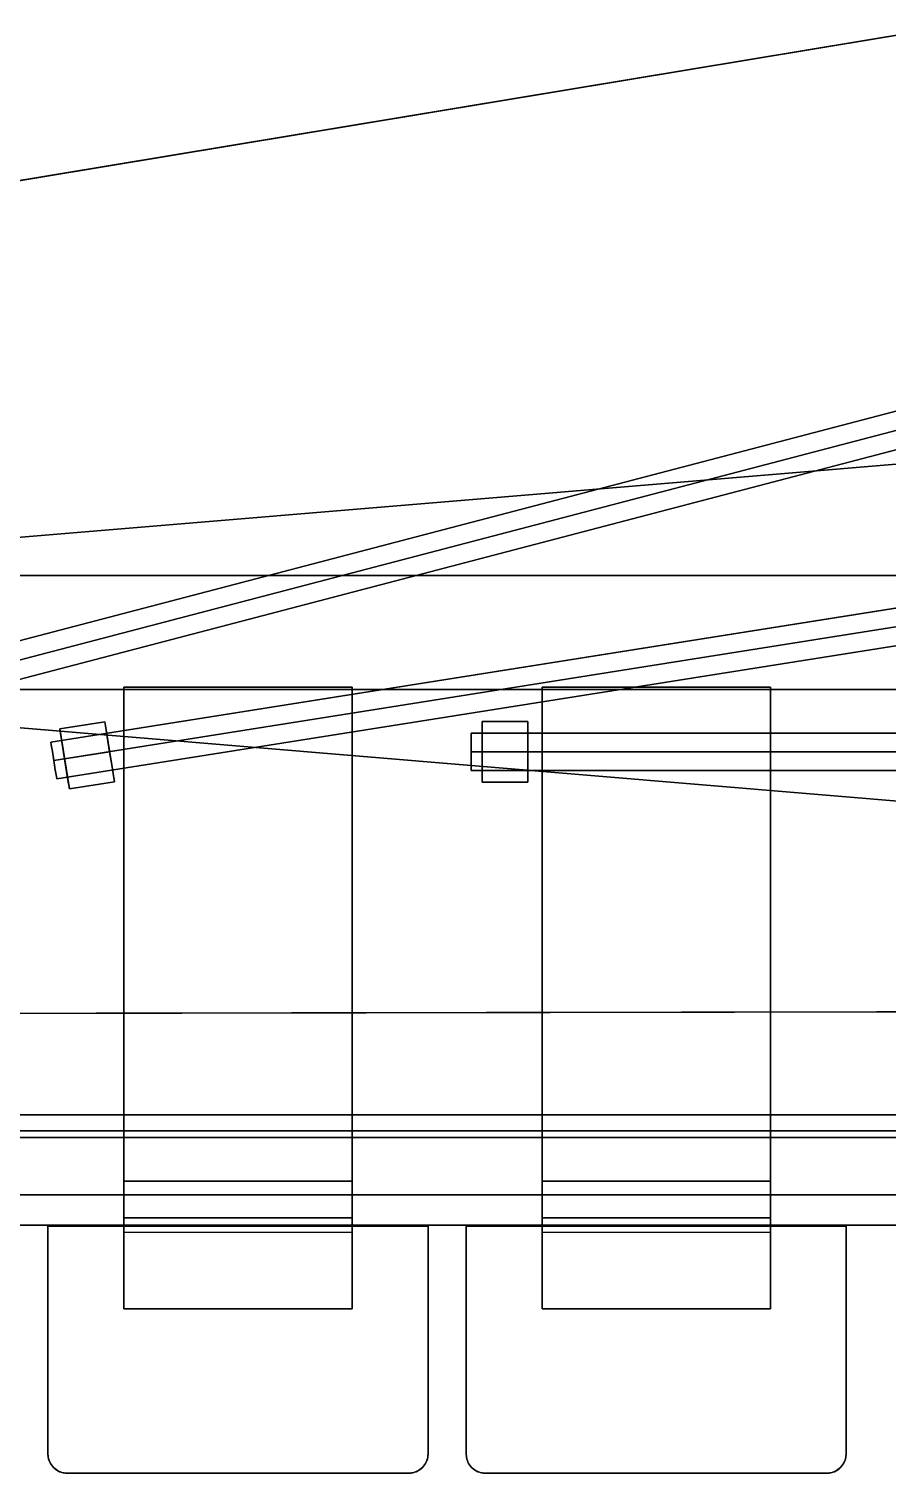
# Model space of a CAD drawing. Extents: x -1 to 1387, y -679 to 1.
# Drawn here: x 488.2 to 713.8, y -678.3 to -298.4 of the extents above; entities that cross this region are included whole.
import ezdxf

# ---------------------------------------------------------------- set-up
doc = ezdxf.new("R2010")
doc.units = 0
for name, color, linetype in [('PQ_200_2D', 1, 'Continuous'), ('PQ_200_3D', 1, 'Continuous'), ('PQ_204_2D', 7, 'Continuous'), ('PQ_BLUE_3D', 5, 'Continuous'), ('PQ_BRONZE_3D', 40, 'Continuous')]:
    doc.layers.add(name, color=color, linetype=linetype)

msp = doc.modelspace()

# ---------------------------------------------------------------- linework, layer by layer
at = {"layer": 'PQ_200_2D'}
for points in [[(679.2, -87.59), (77.93, -87.59, 0.414214), (0, -165.52), (0, -535.16, 0.414214), (77.93, -613.09), (787.27, -613.09, 0.118341), (809.04, -607.86), (844.02, -590.04), (1263.69, -590.04), (1263.69, -224.72), (901.45, -224.4, -0.152922), (873.35, -199.48), (831.24, -126.56), (813.31, -92.17)], [(493.24, -613.39), (493.24, -673.33, 0.414214), (498.23, -678.33), (588.15, -678.33, 0.414214), (593.14, -673.33), (593.14, -613.39)], [(603.13, -613.39), (603.13, -673.33, 0.414214), (608.13, -678.33), (698.04, -678.33, 0.414214), (703.03, -673.33), (703.03, -613.39)]]:
    msp.add_lwpolyline(points, format="xyb", dxfattribs=at)
at = {"layer": 'PQ_200_3D'}
for points in [[(1193.32, -590.04, 3), (1193.32, -224.4, 3), (384.13, -224.4, 3), (384.13, -590.04, 3)], [(1193.32, -230.39, 44.96), (1193.32, -584.04, 44.96), (384.13, -584.04, 44.96), (384.13, -230.39, 44.96)], [(967.74, -258.33, 900.08), (133.95, -396.78, 918.34), (133.62, -396.78, 903.35), (967.41, -258.33, 885.09)], [(365.41, -442.22, 898.5), (365.41, -442.22, 862.31), (963.99, -392.22, 848.89), (963.99, -392.22, 885.12)], [(375.41, -442.22, 853.03), (375.41, -472.22, 853.03), (952.22, -472.22, 784.3), (952.22, -442.22, 784.3)], [(375.41, -442.22, 853.03), (424.36, -442.22, 897.2), (958.1, -442.22, 833.6), (952.22, -442.22, 784.3)], [(365.41, -472.22, 898.5), (365.41, -472.22, 862.31), (963.99, -522.22, 848.89), (963.99, -522.22, 885.12)], [(375.41, -472.22, 853.03), (424.36, -472.22, 897.2), (958.1, -472.22, 833.6), (952.22, -472.22, 784.3)], [(513.22, -601.57, 20.15), (513.22, -471.57, 20.15), (573.22, -471.57, 20.15), (573.22, -601.57, 20.15)], [(513.22, -601.57, 20.15), (513.22, -601.57, 75.15), (513.22, -471.57, 75.15), (513.22, -471.57, 20.15)], [(573.22, -601.57, 20.15), (573.22, -471.57, 20.15), (573.22, -471.57, 75.15), (573.22, -601.57, 75.15)], [(623.11, -601.57, 20.15), (623.11, -471.57, 20.15), (683.11, -471.57, 20.15), (683.11, -601.57, 20.15)], [(623.11, -601.57, 20.15), (623.11, -601.57, 75.15), (623.11, -471.57, 75.15), (623.11, -471.57, 20.15)], [(683.11, -601.57, 20.15), (683.11, -471.57, 20.15), (683.11, -471.57, 75.15), (683.11, -601.57, 75.15)], [(147.37, -557.98, 918.05), (967.64, -556.53, 900.09), (967.31, -556.53, 885.09), (147.04, -557.98, 903.05)], [(1193.32, -590.04, 38.96), (1193.32, -590.04, 3), (384.13, -590.04, 3), (384.13, -590.04, 38.96)]]:
    msp.add_3dface(points, dxfattribs=at)
for points, invisible_edges in [([(133.62, -396.78, 903.35), (147.04, -557.98, 903.05), (967.31, -556.53, 885.09), (967.41, -258.33, 885.09)], 1), ([(133.95, -396.78, 918.34), (147.37, -557.98, 918.05), (967.64, -556.53, 900.09), (967.74, -258.33, 900.08)], 1), ([(1193.32, -584.04, 44.96), (1193.32, -585.6, 44.75), (384.13, -585.6, 44.75), (384.13, -584.04, 44.96)], 2), ([(1193.32, -585.6, 44.75), (1193.32, -587.04, 44.15), (384.13, -587.04, 44.15), (384.13, -585.6, 44.75)], 10), ([(1193.32, -587.04, 44.15), (1193.32, -588.28, 43.2), (384.13, -588.28, 43.2), (384.13, -587.04, 44.15)], 8), ([(1193.32, -588.28, 43.2), (1193.32, -589.24, 41.96), (384.13, -589.24, 41.96), (384.13, -588.28, 43.2)], 2), ([(1193.32, -589.24, 41.96), (1193.32, -589.83, 40.51), (384.13, -589.83, 40.51), (384.13, -589.24, 41.96)], 10), ([(1193.32, -589.83, 40.51), (1193.32, -590.04, 38.96), (384.13, -590.04, 38.96), (384.13, -589.83, 40.51)], 8)]:
    msp.add_3dface(points, dxfattribs=dict(at, invisible_edges=invisible_edges))
at = {"layer": 'PQ_204_2D'}
msp.add_lwpolyline([(966.34, -258.51), (133.95, -396.78, 0.921599), (147.37, -557.98), (966.34, -556.53)], format="xyb", dxfattribs=at)
at = {"layer": 'PQ_BLUE_3D', "extrusion": (-1, 0, 0)}
for elevation in [-513.22, -623.11]:
    msp.add_lwpolyline([(601.57, 75.15), (615.02, 24.97), (635.1, 24.97), (635.1, 19.98), (611.19, 19.98), (601.57, 55.85)], close=True, dxfattribs=dict(at, elevation=elevation))
at = {"layer": 'PQ_BLUE_3D'}
for points, invisible_edges in [([(77.93, -95.59, 557.18), (763.75, -95.59, 557.18), (787.27, -605.09, 557.18), (77.93, -605.09, 557.18)], 8), ([(77.93, -95.59, 541.18), (763.75, -95.59, 541.18), (787.27, -605.09, 541.18), (77.93, -605.09, 541.18)], 8), ([(383.93, -486.74, 60.61), (383.76, -486.1, 58.16), (1076.43, -304.53, 58.16), (1076.59, -305.17, 60.61)], 8), ([(383.76, -486.1, 58.16), (383.93, -486.74, 55.71), (1076.59, -305.17, 55.71), (1076.43, -304.53, 58.16)], 2), ([(384.39, -488.47, 62.4), (383.93, -486.74, 60.61), (1076.59, -305.17, 60.61), (1077.05, -306.9, 62.4)], 10), ([(383.93, -486.74, 55.71), (384.39, -488.47, 53.92), (1077.05, -306.9, 53.92), (1076.59, -305.17, 55.71)], 10), ([(385.02, -490.83, 63.06), (384.39, -488.47, 62.4), (1077.05, -306.9, 62.4), (1077.68, -309.26, 63.06)], 2), ([(384.39, -488.47, 53.92), (385.02, -490.83, 53.27), (1077.68, -309.26, 53.27), (1077.05, -306.9, 53.92)], 8), ([(385.65, -493.2, 62.4), (385.02, -490.83, 63.06), (1077.68, -309.26, 63.06), (1078.31, -311.63, 62.4)], 8), ([(385.02, -490.83, 53.27), (385.65, -493.2, 53.92), (1078.31, -311.63, 53.92), (1077.68, -309.26, 53.27)], 2), ([(386.11, -494.93, 60.61), (385.65, -493.2, 62.4), (1078.31, -311.63, 62.4), (1078.77, -313.36, 60.61)], 10), ([(385.65, -493.2, 53.92), (386.11, -494.93, 55.71), (1078.77, -313.36, 55.71), (1078.31, -311.63, 53.92)], 10), ([(386.27, -495.57, 58.16), (386.11, -494.93, 60.61), (1078.77, -313.36, 60.61), (1078.93, -313.99, 58.16)], 2), ([(386.11, -494.93, 55.71), (386.27, -495.57, 58.16), (1078.93, -313.99, 58.16), (1078.77, -313.36, 55.71)], 8), ([(494.13, -486.71, 60.61), (494.03, -486.06, 58.16), (1075.06, -393.65, 58.16), (1075.16, -394.3, 60.61)], 8), ([(494.03, -486.06, 58.16), (494.13, -486.71, 55.71), (1075.16, -394.3, 55.71), (1075.06, -393.65, 58.16)], 2), ([(494.41, -488.48, 62.4), (494.13, -486.71, 60.61), (1075.16, -394.3, 60.61), (1075.44, -396.07, 62.4)], 10), ([(494.13, -486.71, 55.71), (494.41, -488.48, 53.92), (1075.44, -396.07, 53.92), (1075.16, -394.3, 55.71)], 10), ([(494.8, -490.9, 63.06), (494.41, -488.48, 62.4), (1075.44, -396.07, 62.4), (1075.83, -398.49, 63.06)], 2), ([(494.41, -488.48, 53.92), (494.8, -490.9, 53.27), (1075.83, -398.49, 53.27), (1075.44, -396.07, 53.92)], 8), ([(495.18, -493.32, 62.4), (494.8, -490.9, 63.06), (1075.83, -398.49, 63.06), (1076.21, -400.9, 62.4)], 8), ([(494.8, -490.9, 53.27), (495.18, -493.32, 53.92), (1076.21, -400.9, 53.92), (1075.83, -398.49, 53.27)], 2), ([(495.46, -495.08, 60.61), (495.18, -493.32, 62.4), (1076.21, -400.9, 62.4), (1076.49, -402.67, 60.61)], 10), ([(495.18, -493.32, 53.92), (495.46, -495.08, 55.71), (1076.49, -402.67, 55.71), (1076.21, -400.9, 53.92)], 10), ([(495.57, -495.73, 58.16), (495.46, -495.08, 60.61), (1076.49, -402.67, 60.61), (1076.6, -403.32, 58.16)], 2), ([(495.46, -495.08, 55.71), (495.57, -495.73, 58.16), (1076.6, -403.32, 58.16), (1076.49, -402.67, 55.71)], 8), ([(494.13, -486.71, 60.61), (494.03, -486.06, 58.16), (494.8, -490.9, 58.16)], 15), ([(494.03, -486.06, 58.16), (494.13, -486.71, 55.71), (494.8, -490.9, 58.16)], 15), ([(604.51, -484.33, 60.61), (604.51, -483.67, 58.16), (1072.57, -483.67, 58.16), (1072.57, -484.33, 60.61)], 8), ([(604.51, -483.67, 58.16), (604.51, -484.33, 55.71), (1072.57, -484.33, 55.71), (1072.57, -483.67, 58.16)], 2), ([(604.51, -484.33, 60.61), (604.51, -483.67, 58.16), (604.51, -488.57, 58.16)], 15), ([(604.51, -483.67, 58.16), (604.51, -484.33, 55.71), (604.51, -488.57, 58.16)], 15), ([(604.51, -486.12, 62.4), (604.51, -484.33, 60.61), (1072.57, -484.33, 60.61), (1072.57, -486.12, 62.4)], 10), ([(604.51, -484.33, 55.71), (604.51, -486.12, 53.92), (1072.57, -486.12, 53.92), (1072.57, -484.33, 55.71)], 10), ([(604.51, -486.12, 62.4), (604.51, -484.33, 60.61), (604.51, -488.57, 58.16)], 15), ([(604.51, -484.33, 55.71), (604.51, -486.12, 53.92), (604.51, -488.57, 58.16)], 15), ([(604.51, -488.57, 63.06), (604.51, -486.12, 62.4), (1072.57, -486.12, 62.4), (1072.57, -488.57, 63.06)], 2), ([(604.51, -486.12, 53.92), (604.51, -488.57, 53.27), (1072.57, -488.57, 53.27), (1072.57, -486.12, 53.92)], 8), ([(604.51, -488.57, 63.06), (604.51, -486.12, 62.4), (604.51, -488.57, 58.16)], 15), ([(604.51, -486.12, 53.92), (604.51, -488.57, 53.27), (604.51, -488.57, 58.16)], 15), ([(494.41, -488.48, 62.4), (494.13, -486.71, 60.61), (494.8, -490.9, 58.16)], 15), ([(494.13, -486.71, 55.71), (494.41, -488.48, 53.92), (494.8, -490.9, 58.16)], 15), ([(494.8, -490.9, 63.06), (494.41, -488.48, 62.4), (494.8, -490.9, 58.16)], 15), ([(494.41, -488.48, 53.92), (494.8, -490.9, 53.27), (494.8, -490.9, 58.16)], 15), ([(604.51, -491.01, 62.4), (604.51, -488.57, 63.06), (1072.57, -488.57, 63.06), (1072.57, -491.01, 62.4)], 8), ([(604.51, -488.57, 53.27), (604.51, -491.01, 53.92), (1072.57, -491.01, 53.92), (1072.57, -488.57, 53.27)], 2), ([(604.51, -493.46, 58.16), (604.51, -492.81, 60.61), (604.51, -488.57, 58.16)], 15), ([(604.51, -492.81, 60.61), (604.51, -491.01, 62.4), (604.51, -488.57, 58.16)], 15), ([(604.51, -491.01, 62.4), (604.51, -488.57, 63.06), (604.51, -488.57, 58.16)], 15), ([(604.51, -488.57, 53.27), (604.51, -491.01, 53.92), (604.51, -488.57, 58.16)], 15), ([(604.51, -491.01, 53.92), (604.51, -492.81, 55.71), (604.51, -488.57, 58.16)], 15), ([(604.51, -492.81, 55.71), (604.51, -493.46, 58.16), (604.51, -488.57, 58.16)], 15), ([(495.57, -495.73, 58.16), (495.46, -495.08, 60.61), (494.8, -490.9, 58.16)], 15), ([(495.46, -495.08, 60.61), (495.18, -493.32, 62.4), (494.8, -490.9, 58.16)], 15), ([(495.18, -493.32, 62.4), (494.8, -490.9, 63.06), (494.8, -490.9, 58.16)], 15), ([(494.8, -490.9, 53.27), (495.18, -493.32, 53.92), (494.8, -490.9, 58.16)], 15), ([(495.18, -493.32, 53.92), (495.46, -495.08, 55.71), (494.8, -490.9, 58.16)], 15), ([(495.46, -495.08, 55.71), (495.57, -495.73, 58.16), (494.8, -490.9, 58.16)], 15), ([(604.51, -492.81, 60.61), (604.51, -491.01, 62.4), (1072.57, -491.01, 62.4), (1072.57, -492.81, 60.61)], 10), ([(604.51, -491.01, 53.92), (604.51, -492.81, 55.71), (1072.57, -492.81, 55.71), (1072.57, -491.01, 53.92)], 10), ([(604.51, -493.46, 58.16), (604.51, -492.81, 60.61), (1072.57, -492.81, 60.61), (1072.57, -493.46, 58.16)], 2), ([(604.51, -492.81, 55.71), (604.51, -493.46, 58.16), (1072.57, -493.46, 58.16), (1072.57, -492.81, 55.71)], 8), ([(787.27, -609.09, 556.11), (787.27, -605.09, 557.18), (77.93, -605.09, 557.18), (77.93, -609.09, 556.11)], 8), ([(787.27, -605.09, 541.18), (787.27, -609.09, 542.26), (77.93, -609.09, 542.26), (77.93, -605.09, 541.18)], 2), ([(787.27, -612.01, 553.18), (787.27, -609.09, 556.11), (77.93, -609.09, 556.11), (77.93, -612.01, 553.18)], 10), ([(787.27, -609.09, 542.26), (787.27, -612.01, 545.18), (77.93, -612.01, 545.18), (77.93, -609.09, 542.26)], 10), ([(787.27, -613.09, 549.18), (787.27, -612.01, 553.18), (77.93, -612.01, 553.18), (77.93, -613.09, 549.18)], 2), ([(787.27, -612.01, 545.18), (787.27, -613.09, 549.18), (77.93, -613.09, 549.18), (77.93, -612.01, 545.18)], 8), ([(493.24, -613.39, 29.97), (593.14, -613.39, 29.97), (593.14, -673.33, 29.97), (493.24, -673.33, 29.97)], 4), ([(493.24, -613.39, 24.97), (593.14, -613.39, 24.97), (593.14, -673.33, 24.97), (493.24, -673.33, 24.97)], 4), ([(603.13, -613.39, 29.97), (703.03, -613.39, 29.97), (703.03, -673.33, 29.97), (603.13, -673.33, 29.97)], 4), ([(603.13, -613.39, 24.97), (703.03, -613.39, 24.97), (703.03, -673.33, 24.97), (603.13, -673.33, 24.97)], 4), ([(493.24, -673.33, 24.97), (493.41, -674.62, 24.97), (493.41, -674.62, 29.97), (493.24, -673.33, 29.97)], 2), ([(493.24, -673.33, 29.97), (493.41, -674.62, 29.97), (592.97, -674.62, 29.97), (593.14, -673.33, 29.97)], 10), ([(493.24, -673.33, 24.97), (493.41, -674.62, 24.97), (592.97, -674.62, 24.97), (593.14, -673.33, 24.97)], 10), ([(493.41, -674.62, 24.97), (493.91, -675.83, 24.97), (493.91, -675.83, 29.97), (493.41, -674.62, 29.97)], 10), ([(493.41, -674.62, 29.97), (493.91, -675.83, 29.97), (592.47, -675.83, 29.97), (592.97, -674.62, 29.97)], 10), ([(493.41, -674.62, 24.97), (493.91, -675.83, 24.97), (592.47, -675.83, 24.97), (592.97, -674.62, 24.97)], 10), ([(493.91, -675.83, 24.97), (494.7, -676.86, 24.97), (494.7, -676.86, 29.97), (493.91, -675.83, 29.97)], 8), ([(493.91, -675.83, 29.97), (494.7, -676.86, 29.97), (591.68, -676.86, 29.97), (592.47, -675.83, 29.97)], 10), ([(493.91, -675.83, 24.97), (494.7, -676.86, 24.97), (591.68, -676.86, 24.97), (592.47, -675.83, 24.97)], 10), ([(591.68, -676.86, 24.97), (592.47, -675.83, 24.97), (592.47, -675.83, 29.97), (591.68, -676.86, 29.97)], 2), ([(592.47, -675.83, 24.97), (592.97, -674.62, 24.97), (592.97, -674.62, 29.97), (592.47, -675.83, 29.97)], 10), ([(592.97, -674.62, 24.97), (593.14, -673.33, 24.97), (593.14, -673.33, 29.97), (592.97, -674.62, 29.97)], 8), ([(603.13, -673.33, 24.97), (603.3, -674.62, 24.97), (603.3, -674.62, 29.97), (603.13, -673.33, 29.97)], 2), ([(603.13, -673.33, 29.97), (603.3, -674.62, 29.97), (702.86, -674.62, 29.97), (703.03, -673.33, 29.97)], 10), ([(603.13, -673.33, 24.97), (603.3, -674.62, 24.97), (702.86, -674.62, 24.97), (703.03, -673.33, 24.97)], 10), ([(603.3, -674.62, 24.97), (603.8, -675.83, 24.97), (603.8, -675.83, 29.97), (603.3, -674.62, 29.97)], 10), ([(603.3, -674.62, 29.97), (603.8, -675.83, 29.97), (702.36, -675.83, 29.97), (702.86, -674.62, 29.97)], 10), ([(603.3, -674.62, 24.97), (603.8, -675.83, 24.97), (702.36, -675.83, 24.97), (702.86, -674.62, 24.97)], 10), ([(603.8, -675.83, 24.97), (604.59, -676.86, 24.97), (604.59, -676.86, 29.97), (603.8, -675.83, 29.97)], 8), ([(603.8, -675.83, 29.97), (604.59, -676.86, 29.97), (701.57, -676.86, 29.97), (702.36, -675.83, 29.97)], 10), ([(603.8, -675.83, 24.97), (604.59, -676.86, 24.97), (701.57, -676.86, 24.97), (702.36, -675.83, 24.97)], 10), ([(701.57, -676.86, 24.97), (702.36, -675.83, 24.97), (702.36, -675.83, 29.97), (701.57, -676.86, 29.97)], 2), ([(702.36, -675.83, 24.97), (702.86, -674.62, 24.97), (702.86, -674.62, 29.97), (702.36, -675.83, 29.97)], 10), ([(702.86, -674.62, 24.97), (703.03, -673.33, 24.97), (703.03, -673.33, 29.97), (702.86, -674.62, 29.97)], 8), ([(494.7, -676.86, 24.97), (495.74, -677.66, 24.97), (495.74, -677.66, 29.97), (494.7, -676.86, 29.97)], 2), ([(494.7, -676.86, 29.97), (495.74, -677.66, 29.97), (590.64, -677.66, 29.97), (591.68, -676.86, 29.97)], 10), ([(494.7, -676.86, 24.97), (495.74, -677.66, 24.97), (590.64, -677.66, 24.97), (591.68, -676.86, 24.97)], 10), ([(495.74, -677.66, 24.97), (496.94, -678.16, 24.97), (496.94, -678.16, 29.97), (495.74, -677.66, 29.97)], 10), ([(495.74, -677.66, 29.97), (496.94, -678.16, 29.97), (589.44, -678.16, 29.97), (590.64, -677.66, 29.97)], 10), ([(495.74, -677.66, 24.97), (496.94, -678.16, 24.97), (589.44, -678.16, 24.97), (590.64, -677.66, 24.97)], 10), ([(496.94, -678.16, 24.97), (498.23, -678.33, 24.97), (498.23, -678.33, 29.97), (496.94, -678.16, 29.97)], 8), ([(496.94, -678.16, 29.97), (498.23, -678.33, 29.97), (588.15, -678.33, 29.97), (589.44, -678.16, 29.97)], 8), ([(496.94, -678.16, 24.97), (498.23, -678.33, 24.97), (588.15, -678.33, 24.97), (589.44, -678.16, 24.97)], 8), ([(588.15, -678.33, 24.97), (589.44, -678.16, 24.97), (589.44, -678.16, 29.97), (588.15, -678.33, 29.97)], 2), ([(589.44, -678.16, 24.97), (590.64, -677.66, 24.97), (590.64, -677.66, 29.97), (589.44, -678.16, 29.97)], 10), ([(590.64, -677.66, 24.97), (591.68, -676.86, 24.97), (591.68, -676.86, 29.97), (590.64, -677.66, 29.97)], 8), ([(604.59, -676.86, 24.97), (605.63, -677.66, 24.97), (605.63, -677.66, 29.97), (604.59, -676.86, 29.97)], 2), ([(604.59, -676.86, 29.97), (605.63, -677.66, 29.97), (700.53, -677.66, 29.97), (701.57, -676.86, 29.97)], 10), ([(604.59, -676.86, 24.97), (605.63, -677.66, 24.97), (700.53, -677.66, 24.97), (701.57, -676.86, 24.97)], 10), ([(605.63, -677.66, 24.97), (606.83, -678.16, 24.97), (606.83, -678.16, 29.97), (605.63, -677.66, 29.97)], 10), ([(605.63, -677.66, 29.97), (606.83, -678.16, 29.97), (699.33, -678.16, 29.97), (700.53, -677.66, 29.97)], 10), ([(605.63, -677.66, 24.97), (606.83, -678.16, 24.97), (699.33, -678.16, 24.97), (700.53, -677.66, 24.97)], 10), ([(606.83, -678.16, 24.97), (608.13, -678.33, 24.97), (608.13, -678.33, 29.97), (606.83, -678.16, 29.97)], 8), ([(606.83, -678.16, 29.97), (608.13, -678.33, 29.97), (698.04, -678.33, 29.97), (699.33, -678.16, 29.97)], 8), ([(606.83, -678.16, 24.97), (608.13, -678.33, 24.97), (698.04, -678.33, 24.97), (699.33, -678.16, 24.97)], 8), ([(698.04, -678.33, 24.97), (699.33, -678.16, 24.97), (699.33, -678.16, 29.97), (698.04, -678.33, 29.97)], 2), ([(699.33, -678.16, 24.97), (700.53, -677.66, 24.97), (700.53, -677.66, 29.97), (699.33, -678.16, 29.97)], 10), ([(700.53, -677.66, 24.97), (701.57, -676.86, 24.97), (701.57, -676.86, 29.97), (700.53, -677.66, 29.97)], 8)]:
    msp.add_3dface(points, dxfattribs=dict(at, invisible_edges=invisible_edges))
for points in [[(513.22, -601.57, 75.15), (573.22, -601.57, 75.15), (573.22, -471.57, 75.15), (513.22, -471.57, 75.15)], [(513.22, -471.57, 20.15), (513.22, -471.57, 75.15), (573.22, -471.57, 75.15), (573.22, -471.57, 20.15)], [(623.11, -601.57, 75.15), (683.11, -601.57, 75.15), (683.11, -471.57, 75.15), (623.11, -471.57, 75.15)], [(623.11, -471.57, 20.15), (623.11, -471.57, 75.15), (683.11, -471.57, 75.15), (683.11, -471.57, 20.15)], [(513.22, -601.57, 20.15), (573.22, -601.57, 20.15), (573.22, -601.57, 75.15), (513.22, -601.57, 75.15)], [(513.22, -601.57, 75.15), (513.22, -615.02, 24.97), (513.22, -611.19, 19.98), (513.22, -601.57, 55.85)], [(573.22, -601.57, 75.15), (573.22, -615.02, 24.97), (573.22, -611.19, 19.98), (573.22, -601.57, 55.85)], [(623.11, -601.57, 20.15), (683.11, -601.57, 20.15), (683.11, -601.57, 75.15), (623.11, -601.57, 75.15)], [(623.11, -601.57, 75.15), (623.11, -615.02, 24.97), (623.11, -611.19, 19.98), (623.11, -601.57, 55.85)], [(683.11, -601.57, 75.15), (683.11, -615.02, 24.97), (683.11, -611.19, 19.98), (683.11, -601.57, 55.85)], [(513.22, -615.02, 24.97), (513.22, -635.1, 24.97), (513.22, -635.1, 19.98), (513.22, -611.19, 19.98)], [(573.22, -615.02, 24.97), (573.22, -635.1, 24.97), (573.22, -635.1, 19.98), (573.22, -611.19, 19.98)], [(623.11, -615.02, 24.97), (623.11, -635.1, 24.97), (623.11, -635.1, 19.98), (623.11, -611.19, 19.98)], [(683.11, -615.02, 24.97), (683.11, -635.1, 24.97), (683.11, -635.1, 19.98), (683.11, -611.19, 19.98)], [(593.14, -613.39, 24.97), (493.24, -613.39, 24.97), (493.24, -613.39, 29.97), (593.14, -613.39, 29.97)], [(493.24, -613.39, 24.97), (493.24, -673.33, 24.97), (493.24, -673.33, 29.97), (493.24, -613.39, 29.97)], [(593.14, -673.33, 24.97), (593.14, -613.39, 24.97), (593.14, -613.39, 29.97), (593.14, -673.33, 29.97)], [(703.03, -613.39, 24.97), (603.13, -613.39, 24.97), (603.13, -613.39, 29.97), (703.03, -613.39, 29.97)], [(603.13, -613.39, 24.97), (603.13, -673.33, 24.97), (603.13, -673.33, 29.97), (603.13, -613.39, 29.97)], [(703.03, -673.33, 24.97), (703.03, -613.39, 24.97), (703.03, -613.39, 29.97), (703.03, -673.33, 29.97)], [(498.23, -678.33, 24.97), (588.15, -678.33, 24.97), (588.15, -678.33, 29.97), (498.23, -678.33, 29.97)], [(608.13, -678.33, 24.97), (698.04, -678.33, 24.97), (698.04, -678.33, 29.97), (608.13, -678.33, 29.97)]]:
    msp.add_3dface(points, dxfattribs=at)
at = {"layer": 'PQ_BRONZE_3D', "extrusion": (0, -1, 0)}
for p, q in [((607.37, -480.57, 44.96), (607.37, -480.57, 71.92)), ((607.37, -496.57, 44.96), (607.37, -496.57, 71.92))]:
    msp.add_line(p, q, dxfattribs=at)
at = {"layer": 'PQ_BRONZE_3D', "extrusion": (0.157074, -0.987587, 0)}
for p, q in [((496.37, -482.55, 44.96), (496.37, -482.55, 71.92)), ((498.88, -498.35, 44.96), (498.88, -498.35, 71.92))]:
    msp.add_line(p, q, dxfattribs=at)
at = {"layer": 'PQ_BRONZE_3D', "extrusion": (-1, 0, 0)}
msp.add_arc((488.57, 71.92, -607.37), 8, 0, 180, dxfattribs=at)
at = {"layer": 'PQ_BRONZE_3D', "extrusion": (-0.987587, -0.157074, 0)}
msp.add_arc((562.52, 71.92, -414.41), 8, 0, 180, dxfattribs=at)
at = {"layer": 'PQ_BRONZE_3D'}
for points, invisible_edges in [([(496.53, -483.61, 75.92), (496.37, -482.55, 71.92), (508.21, -480.67, 71.92), (508.37, -481.72, 75.92)], 8), ([(496.99, -486.5, 78.85), (496.53, -483.61, 75.92), (508.37, -481.72, 75.92), (508.83, -484.62, 78.85)], 10), ([(508.21, -480.67, 44.96), (510.72, -496.47, 44.96), (510.72, -496.47, 71.92), (508.21, -480.67, 71.92)], 4), ([(508.37, -481.72, 75.92), (508.21, -480.67, 71.92), (509.46, -488.57, 71.92)], 10), ([(508.83, -484.62, 78.85), (508.37, -481.72, 75.92), (509.46, -488.57, 71.92)], 10), ([(607.37, -480.57, 44.96), (607.37, -496.57, 44.96), (607.37, -496.57, 71.92), (607.37, -480.57, 71.92)], 4), ([(607.37, -481.64, 75.92), (607.37, -480.57, 71.92), (607.37, -488.57, 71.92)], 10), ([(607.37, -481.64, 75.92), (607.37, -480.57, 71.92), (619.35, -480.57, 71.92), (619.35, -481.64, 75.92)], 8), ([(607.37, -484.57, 78.85), (607.37, -481.64, 75.92), (607.37, -488.57, 71.92)], 10), ([(607.37, -484.57, 78.85), (607.37, -481.64, 75.92), (619.35, -481.64, 75.92), (619.35, -484.57, 78.85)], 10), ([(619.35, -480.57, 44.96), (619.35, -496.57, 44.96), (619.35, -496.57, 71.92), (619.35, -480.57, 71.92)], 4), ([(619.35, -481.64, 75.92), (619.35, -480.57, 71.92), (619.35, -488.57, 71.92)], 10), ([(619.35, -484.57, 78.85), (619.35, -481.64, 75.92), (619.35, -488.57, 71.92)], 10), ([(496.37, -482.55, 44.96), (498.88, -498.35, 44.96), (498.88, -498.35, 71.92), (496.37, -482.55, 71.92)], 4), ([(496.53, -483.61, 75.92), (496.37, -482.55, 71.92), (497.62, -490.45, 71.92)], 10), ([(496.99, -486.5, 78.85), (496.53, -483.61, 75.92), (497.62, -490.45, 71.92)], 10), ([(497.62, -490.45, 79.92), (496.99, -486.5, 78.85), (508.83, -484.62, 78.85), (509.46, -488.57, 79.92)], 2), ([(509.46, -488.57, 79.92), (508.83, -484.62, 78.85), (509.46, -488.57, 71.92)], 10), ([(607.37, -488.57, 79.92), (607.37, -484.57, 78.85), (607.37, -488.57, 71.92)], 10), ([(607.37, -488.57, 79.92), (607.37, -484.57, 78.85), (619.35, -484.57, 78.85), (619.35, -488.57, 79.92)], 2), ([(619.35, -488.57, 79.92), (619.35, -484.57, 78.85), (619.35, -488.57, 71.92)], 10), ([(497.62, -490.45, 79.92), (496.99, -486.5, 78.85), (497.62, -490.45, 71.92)], 10), ([(498.25, -494.4, 78.85), (497.62, -490.45, 79.92), (509.46, -488.57, 79.92), (510.09, -492.52, 78.85)], 8), ([(510.72, -496.47, 71.92), (510.55, -495.41, 75.92), (509.46, -488.57, 71.92)], 10), ([(510.55, -495.41, 75.92), (510.09, -492.52, 78.85), (509.46, -488.57, 71.92)], 10), ([(510.09, -492.52, 78.85), (509.46, -488.57, 79.92), (509.46, -488.57, 71.92)], 10), ([(607.37, -496.57, 71.92), (607.37, -495.49, 75.92), (607.37, -488.57, 71.92)], 10), ([(607.37, -495.49, 75.92), (607.37, -492.57, 78.85), (607.37, -488.57, 71.92)], 10), ([(607.37, -492.57, 78.85), (607.37, -488.57, 79.92), (607.37, -488.57, 71.92)], 10), ([(607.37, -492.57, 78.85), (607.37, -488.57, 79.92), (619.35, -488.57, 79.92), (619.35, -492.57, 78.85)], 8), ([(619.35, -496.57, 71.92), (619.35, -495.49, 75.92), (619.35, -488.57, 71.92)], 10), ([(619.35, -495.49, 75.92), (619.35, -492.57, 78.85), (619.35, -488.57, 71.92)], 10), ([(619.35, -492.57, 78.85), (619.35, -488.57, 79.92), (619.35, -488.57, 71.92)], 10), ([(498.88, -498.35, 71.92), (498.71, -497.29, 75.92), (497.62, -490.45, 71.92)], 10), ([(498.71, -497.29, 75.92), (498.25, -494.4, 78.85), (497.62, -490.45, 71.92)], 10), ([(498.25, -494.4, 78.85), (497.62, -490.45, 79.92), (497.62, -490.45, 71.92)], 10), ([(498.71, -497.29, 75.92), (498.25, -494.4, 78.85), (510.09, -492.52, 78.85), (510.55, -495.41, 75.92)], 10), ([(607.37, -495.49, 75.92), (607.37, -492.57, 78.85), (619.35, -492.57, 78.85), (619.35, -495.49, 75.92)], 10), ([(498.88, -498.35, 71.92), (498.71, -497.29, 75.92), (510.55, -495.41, 75.92), (510.72, -496.47, 71.92)], 2), ([(607.37, -496.57, 71.92), (607.37, -495.49, 75.92), (619.35, -495.49, 75.92), (619.35, -496.57, 71.92)], 2)]:
    msp.add_3dface(points, dxfattribs=dict(at, invisible_edges=invisible_edges))
for points in [[(496.37, -482.55, 71.92), (508.21, -480.67, 71.92), (508.21, -480.67, 44.96), (496.37, -482.55, 44.96)], [(607.37, -480.57, 71.92), (619.35, -480.57, 71.92), (619.35, -480.57, 44.96), (607.37, -480.57, 44.96)], [(498.88, -498.35, 71.92), (510.72, -496.47, 71.92), (510.72, -496.47, 44.96), (498.88, -498.35, 44.96)], [(607.37, -496.57, 71.92), (619.35, -496.57, 71.92), (619.35, -496.57, 44.96), (607.37, -496.57, 44.96)]]:
    msp.add_3dface(points, dxfattribs=at)

# ---------------------------------------------------------------- meshes
at = {"layer": 'PQ_BLUE_3D'}
mesh = msp.add_polymesh((2, 6), dxfattribs=dict(at, n_close=True))
for k, corner in enumerate([(513.22, -615.02, 24.97), (513.22, -635.1, 24.97), (513.22, -635.1, 19.98), (513.22, -611.19, 19.98), (513.22, -601.57, 55.85), (513.22, -601.57, 75.15), (573.22, -615.02, 24.97), (573.22, -635.1, 24.97), (573.22, -635.1, 19.98), (573.22, -611.19, 19.98), (573.22, -601.57, 55.85), (573.22, -601.57, 75.15)]):
    mesh.set_mesh_vertex(divmod(k, 6), corner)
mesh = msp.add_polymesh((2, 6), dxfattribs=dict(at, n_close=True))
for k, corner in enumerate([(623.11, -615.02, 24.97), (623.11, -635.1, 24.97), (623.11, -635.1, 19.98), (623.11, -611.19, 19.98), (623.11, -601.57, 55.85), (623.11, -601.57, 75.15), (683.11, -615.02, 24.97), (683.11, -635.1, 24.97), (683.11, -635.1, 19.98), (683.11, -611.19, 19.98), (683.11, -601.57, 55.85), (683.11, -601.57, 75.15)]):
    mesh.set_mesh_vertex(divmod(k, 6), corner)

doc.saveas('drawing.dxf')
